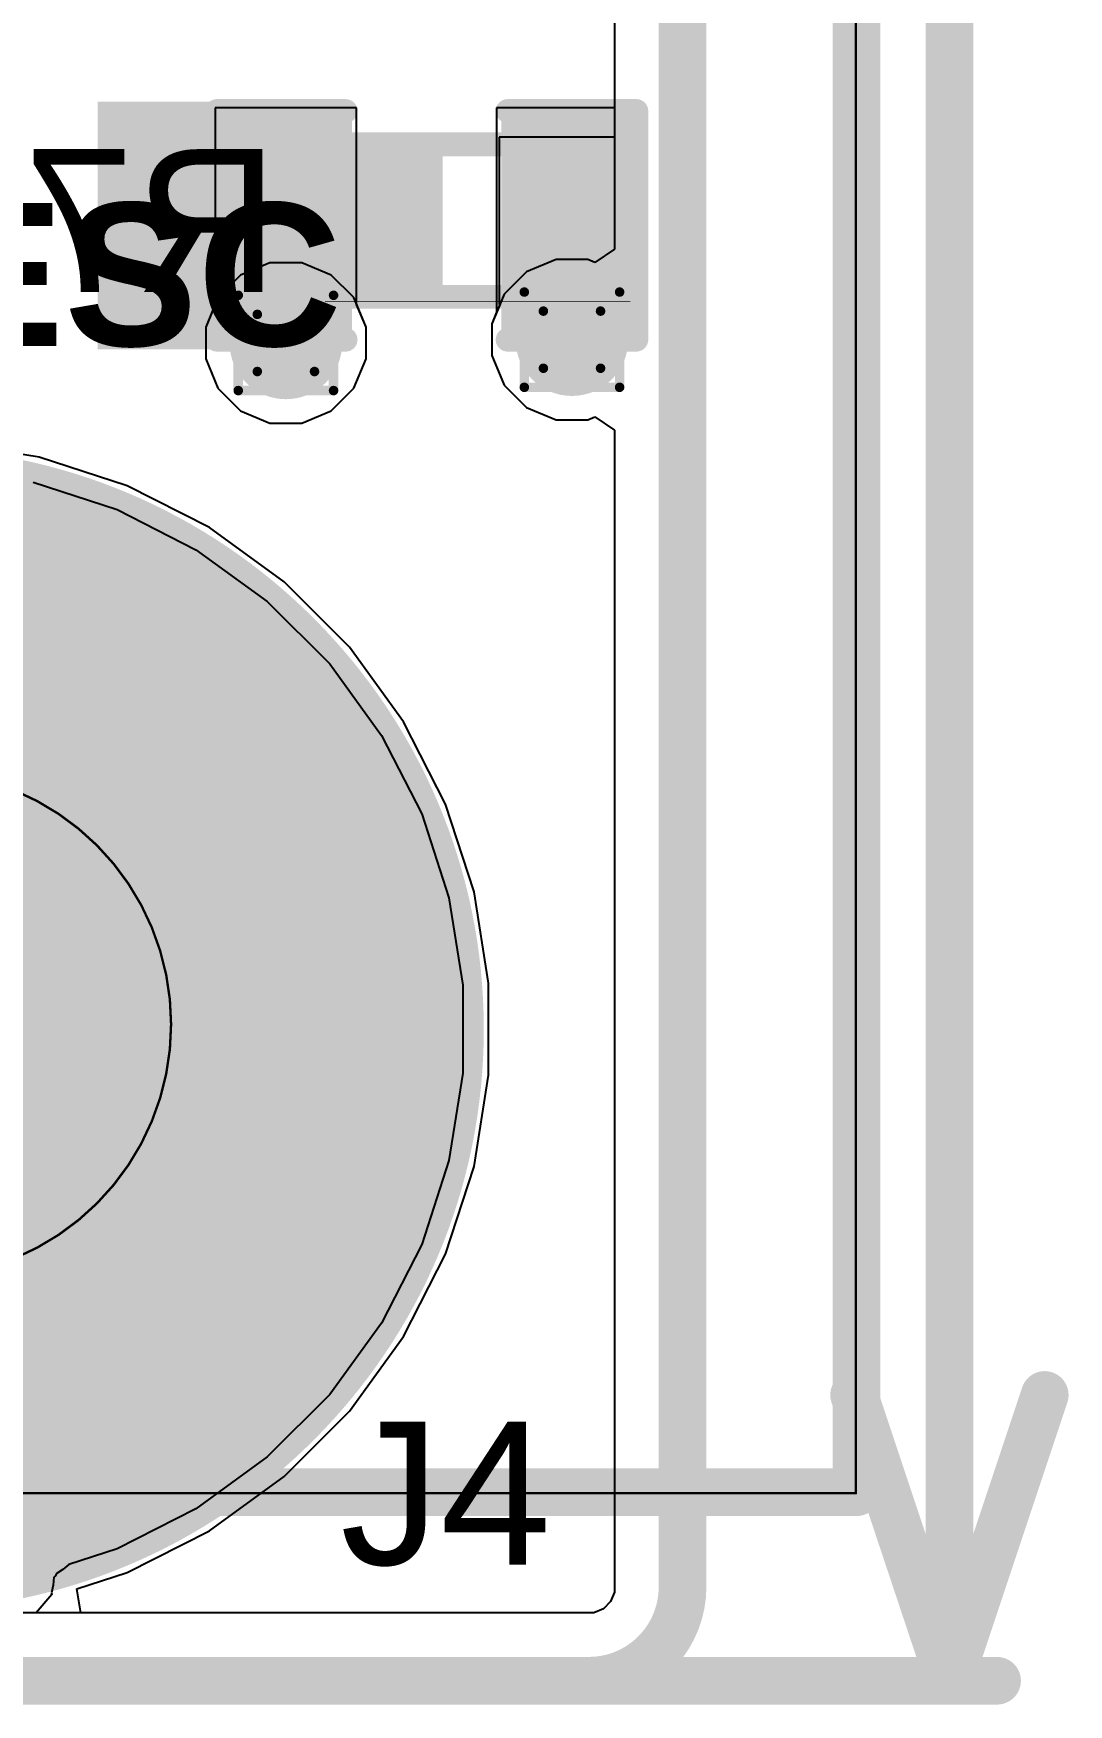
# Model space of a CAD drawing. Header units: inches. Extents: x -6 to 5433, y -4 to 5447.
# Drawn here: x 63.11 to 68.63, y -3.63 to 5.28 of the extents above; entities that cross this region are included whole.
import ezdxf

# ---------------------------------------------------------------- set-up
doc = ezdxf.new("R2010")
doc.units = ezdxf.units.IN
for name, color, linetype in [('Board_outline', 216, 'Continuous'), ('Bottom Layer', 5, 'Continuous'), ('Bottom Overlay', 54, 'Continuous'), ('Bottom Paste', 16, 'Continuous'), ('Bottom Solder', 6, 'Continuous'), ('Dimensions', 6, 'Continuous'), ('Drill Drawing', 1, 'Continuous'), ('Ground', 16, 'Continuous'), ('Mechanical 4', 56, 'Continuous'), ('Multi-Layer', 9, 'Continuous'), ('Pad Holes', 156, 'Continuous'), ('Power', 76, 'Continuous'), ('Top Layer', 1, 'Continuous'), ('Top Overlay', 2, 'Continuous'), ('Top Paste', 8, 'Continuous'), ('Top Solder', 216, 'Continuous'), ('Via Holes', 16, 'Continuous')]:
    doc.layers.add(name, color=color, linetype=linetype)
doc.styles.add('Arial', font='', dxfattribs={"height": 0.2})
doc.styles.add('Arial_Bold', font='', dxfattribs={"height": 0.2})
doc.styles.get('Arial').set_extended_font_data('Arial')
doc.styles.get('Arial_Bold').set_extended_font_data('Arial', bold=True)

# ---------------------------------------------------------------- blocks, each defined once
blk = doc.blocks.new('R___0402_B_101')
at = {"layer": 'Bottom Layer'}
for points in [[(-0.2413, 0.3175), (-0.2413, -0.3175), (-0.6985, -0.3175), (-0.6985, 0.3175)], [(0.6985, 0.3175), (0.6985, -0.3175), (0.2413, -0.3175), (0.2413, 0.3175)]]:
    blk.add_hatch(color=5, dxfattribs=at).paths.add_polyline_path(points)
at = {"layer": 'Bottom Paste'}
for points in [[(-0.2413, 0.3175), (-0.2413, -0.3175), (-0.6985, -0.3175), (-0.6985, 0.3175)], [(0.6985, 0.3175), (0.6985, -0.3175), (0.2413, -0.3175), (0.2413, 0.3175)]]:
    blk.add_hatch(color=16, dxfattribs=at).paths.add_polyline_path(points)
at = {"layer": 'Bottom Solder'}
for points in [[(-0.1863, 0.3725), (-0.1863, -0.3725), (-0.7535, -0.3725), (-0.7535, 0.3725)], [(0.7535, 0.3725), (0.7535, -0.3725), (0.1863, -0.3725), (0.1863, 0.3725)]]:
    blk.add_hatch(color=6, dxfattribs=at).paths.add_polyline_path(points)
at = {"layer": 'Bottom Overlay'}
for points in [[(0.7874, 0.4064, 0.127, 0.127, 0), (-0.7874, 0.4064, 0.127, 0.127, 0)], [(-0.7874, 0.4064, 0.127, 0.127, 0), (-0.7874, -0.4064, 0.127, 0.127, 0)], [(0.7874, 0.4064, 0.127, 0.127, 0), (0.7874, -0.4064, 0.127, 0.127, 0)], [(0.8128, 0.4318, 0.00323, 0.00323, 0), (-0.8128, 0.4318, 0.00323, 0.00323, 0)], [(0.7874, -0.4064, 0.127, 0.127, 0), (-0.7874, -0.4064, 0.127, 0.127, 0)]]:
    blk.add_lwpolyline(points, format="xyseb", dxfattribs=at)
for points in [[(-0.8191, 0.4064, 0.0635, 0.0635, 1), (-0.7556, 0.4064, 0.0635, 0.0635, 1)], [(-0.8191, 0.4064, 0.0635, 0.0635, 1), (-0.7556, 0.4064, 0.0635, 0.0635, 1)], [(0.7556, 0.4064, 0.0635, 0.0635, 1), (0.8191, 0.4064, 0.0635, 0.0635, 1)], [(0.7556, 0.4064, 0.0635, 0.0635, 1), (0.8191, 0.4064, 0.0635, 0.0635, 1)], [(-0.8136, 0.4318, 0.00161, 0.00161, 1), (-0.812, 0.4318, 0.00161, 0.00161, 1)], [(0.812, 0.4318, 0.00161, 0.00161, 1), (0.8136, 0.4318, 0.00161, 0.00161, 1)], [(-0.8191, -0.4064, 0.0635, 0.0635, 1), (-0.7556, -0.4064, 0.0635, 0.0635, 1)], [(-0.8191, -0.4064, 0.0635, 0.0635, 1), (-0.7556, -0.4064, 0.0635, 0.0635, 1)], [(0.7556, -0.4064, 0.0635, 0.0635, 1), (0.8191, -0.4064, 0.0635, 0.0635, 1)], [(0.7556, -0.4064, 0.0635, 0.0635, 1), (0.8191, -0.4064, 0.0635, 0.0635, 1)]]:
    blk.add_lwpolyline(points, format="xyseb", close=True, dxfattribs=at)
blk = doc.blocks.new('LED_0603_142')
at = {"layer": 'Top Layer'}
for points in [[(-1, 0.5), (-0.5, 0.5), (-0.5, -0.5), (-1, -0.5)], [(0.5, 0.5), (1, 0.5), (1, -0.5), (0.5, -0.5)]]:
    blk.add_hatch(color=1, dxfattribs=at).paths.add_polyline_path(points)
at = {"layer": 'Top Overlay'}
blk.add_hatch(color=2, dxfattribs=at).paths.add_polyline_path([(1.1177, -0.6602), (1.7527, -0.6602), (1.7527, 0.6606), (1.1177, 0.6606)])
at = {"layer": 'Top Paste'}
for points in [[(-1, 0.5), (-0.5, 0.5), (-0.5, -0.5), (-1, -0.5)], [(0.5, 0.5), (1, 0.5), (1, -0.5), (0.5, -0.5)]]:
    blk.add_hatch(color=8, dxfattribs=at).paths.add_polyline_path(points)
at = {"layer": 'Top Solder'}
for points in [[(-1.1016, 0.6016), (-0.3984, 0.6016), (-0.3984, -0.6016), (-1.1016, -0.6016)], [(0.3984, 0.6016), (1.1016, 0.6016), (1.1016, -0.6016), (0.3984, -0.6016)]]:
    blk.add_hatch(color=216, dxfattribs=at).paths.add_polyline_path(points)
at = {"layer": 'Top Overlay'}
for points in [[(-1.1176, 0.6096, 0.127, 0.127, 0), (-1.1176, -0.6096, 0.127, 0.127, 0)], [(-0.4318, 0.6096, 0.127, 0.127, 0), (-1.1176, 0.6096, 0.127, 0.127, 0)], [(1.1176, 0.6096, 0.127, 0.127, 0), (0.4318, 0.6096, 0.127, 0.127, 0)], [(1.1176, 0.6096, 0.127, 0.127, 0), (1.1176, -0.6096, 0.127, 0.127, 0)], [(-0.4318, -0.6096, 0.127, 0.127, 0), (-1.1176, -0.6096, 0.127, 0.127, 0)], [(1.1176, -0.6096, 0.127, 0.127, 0), (0.4318, -0.6096, 0.127, 0.127, 0)]]:
    blk.add_lwpolyline(points, format="xyseb", dxfattribs=at)
for points in [[(-1.1494, 0.6096, 0.0635, 0.0635, 1), (-1.0858, 0.6096, 0.0635, 0.0635, 1)], [(-1.1494, 0.6096, 0.0635, 0.0635, 1), (-1.0858, 0.6096, 0.0635, 0.0635, 1)], [(-0.4636, 0.6096, 0.0635, 0.0635, 1), (-0.4001, 0.6096, 0.0635, 0.0635, 1)], [(0.4001, 0.6096, 0.0635, 0.0635, 1), (0.4636, 0.6096, 0.0635, 0.0635, 1)], [(1.0859, 0.6096, 0.0635, 0.0635, 1), (1.1494, 0.6096, 0.0635, 0.0635, 1)], [(1.0859, 0.6096, 0.0635, 0.0635, 1), (1.1494, 0.6096, 0.0635, 0.0635, 1)], [(-1.1494, -0.6096, 0.0635, 0.0635, 1), (-1.0858, -0.6096, 0.0635, 0.0635, 1)], [(-1.1494, -0.6096, 0.0635, 0.0635, 1), (-1.0858, -0.6096, 0.0635, 0.0635, 1)], [(-0.4636, -0.6096, 0.0635, 0.0635, 1), (-0.4001, -0.6096, 0.0635, 0.0635, 1)], [(0.4001, -0.6096, 0.0635, 0.0635, 1), (0.4636, -0.6096, 0.0635, 0.0635, 1)], [(1.0859, -0.6096, 0.0635, 0.0635, 1), (1.1494, -0.6096, 0.0635, 0.0635, 1)], [(1.0859, -0.6096, 0.0635, 0.0635, 1), (1.1494, -0.6096, 0.0635, 0.0635, 1)]]:
    blk.add_lwpolyline(points, format="xyseb", close=True, dxfattribs=at)
blk = doc.blocks.new('S______153')
at = {"layer": 'Bottom Layer'}
h = blk.add_hatch(color=5, dxfattribs=at)
edge = h.paths.add_edge_path()
edge.add_arc((0, 0), 3, 0, 360)
at = {"layer": 'Bottom Solder'}
h = blk.add_hatch(color=6, dxfattribs=at)
edge = h.paths.add_edge_path()
edge.add_arc((0, 0), 3.1016, 0, 360)
at = {"layer": 'Ground'}
h = blk.add_hatch(color=16, dxfattribs=at)
edge = h.paths.add_edge_path()
edge.add_arc((0, 0), 3, 0, 360)
at = {"layer": 'Multi-Layer'}
h = blk.add_hatch(color=9, dxfattribs=at)
edge = h.paths.add_edge_path()
edge.add_arc((0, 0), 3, 0, 360)
at = {"layer": 'Pad Holes'}
h = blk.add_hatch(color=7, dxfattribs=at)
edge = h.paths.add_edge_path()
edge.add_arc((0, 0), 1.85, 0, 360)
at = {"layer": 'Power'}
h = blk.add_hatch(color=76, dxfattribs=at)
edge = h.paths.add_edge_path()
edge.add_arc((0, 0), 3, 0, 360)
at = {"layer": 'Top Layer'}
h = blk.add_hatch(color=1, dxfattribs=at)
edge = h.paths.add_edge_path()
edge.add_arc((0, 0), 3, 0, 360)
at = {"layer": 'Top Solder'}
h = blk.add_hatch(color=216, dxfattribs=at)
edge = h.paths.add_edge_path()
edge.add_arc((0, 0), 3.1016, 0, 360)

msp = doc.modelspace()

# ---------------------------------------------------------------- hatches: boundary and pattern name
at = {"layer": 'Bottom Layer'}
h = msp.add_hatch(color=5, dxfattribs=at)
edge = h.paths.add_edge_path()
edge.add_arc((64.4592, 3.6285), 0.3, 0, 360)
h = msp.add_hatch(color=5, dxfattribs=at)
edge = h.paths.add_edge_path()
edge.add_arc((65.9839, 3.6459), 0.3, 0, 360)
at = {"layer": 'Ground'}
h = msp.add_hatch(color=16, dxfattribs=at)
edge = h.paths.add_edge_path()
edge.add_arc((64.4592, 3.6285), 0.3, 0, 360)
h = msp.add_hatch(color=16, dxfattribs=at)
edge = h.paths.add_edge_path()
edge.add_arc((65.9839, 3.6459), 0.3, 0, 360)
at = {"layer": 'Power'}
h = msp.add_hatch(color=76, dxfattribs=at)
edge = h.paths.add_edge_path()
edge.add_arc((64.4592, 3.6285), 0.3, 0, 360)
h = msp.add_hatch(color=76, dxfattribs=at)
edge = h.paths.add_edge_path()
edge.add_arc((65.9839, 3.6459), 0.3, 0, 360)
at = {"layer": 'Top Layer'}
h = msp.add_hatch(color=1, dxfattribs=at)
edge = h.paths.add_edge_path()
edge.add_arc((64.4592, 3.6285), 0.3, 0, 360)
h = msp.add_hatch(color=1, dxfattribs=at)
edge = h.paths.add_edge_path()
edge.add_arc((65.9839, 3.6459), 0.3, 0, 360)
at = {"layer": 'Via Holes'}
h = msp.add_hatch(color=7, dxfattribs=at)
edge = h.paths.add_edge_path()
edge.add_arc((64.4592, 3.6285), 0.15, 0, 360)
h = msp.add_hatch(color=7, dxfattribs=at)
edge = h.paths.add_edge_path()
edge.add_arc((65.9839, 3.6459), 0.15, 0, 360)

# ---------------------------------------------------------------- linework, layer by layer
at = {"layer": 'Board_outline'}
for points in [[(66.5734, -3.005, 0.254, 0.254, 0), (66.5734, 33.995, 0.254, 0.254, 0)], [(66.5734, -3.005, 0.254, 0.254, -0.414214), (66.0734, -3.505, 0.254, 0.254, 0)], [(-4.9266, -3.505, 0.254, 0.254, 0), (66.0734, -3.505, 0.254, 0.254, 0)]]:
    msp.add_lwpolyline(points, format="xyseb", dxfattribs=at)
for points in [[(64.2634, -0.0306, 0.127, 0.127, 1), (60.5614, -0.0306, 0.127, 0.127, 1)], [(64.2316, -0.0306, 0.0635, 0.0635, 1), (64.2951, -0.0306, 0.0635, 0.0635, 1)], [(66.5099, -3.005, 0.127, 0.127, 1), (66.6369, -3.005, 0.127, 0.127, 1)], [(66.5099, -3.005, 0.127, 0.127, 1), (66.6369, -3.005, 0.127, 0.127, 1)], [(66.0099, -3.505, 0.127, 0.127, 1), (66.1369, -3.505, 0.127, 0.127, 1)], [(66.0099, -3.505, 0.127, 0.127, 1), (66.1369, -3.505, 0.127, 0.127, 1)]]:
    msp.add_lwpolyline(points, format="xyseb", close=True, dxfattribs=at)
at = {"layer": 'Bottom Layer'}
for p, q in [((66.2108, 5.9267), (66.2108, 4.7254)), ((66.2108, 4.7254), (65.5955, 4.7254)), ((65.5955, 4.7254), (65.5955, 3.8364)), ((64.3743, 4.0555), (64.2173, 3.9905)), ((64.5441, 4.0555), (64.3743, 4.0555)), ((64.7011, 3.9905), (64.5441, 4.0555)), ((64.2173, 3.9905), (64.0972, 3.8704)), ((64.8212, 3.8704), (64.7011, 3.9905)), ((64.0972, 3.8704), (64.0322, 3.7134)), ((64.8862, 3.7134), (64.8212, 3.8704)), ((65.5955, 3.8364), (65.5955, 3.8364)), ((65.5955, 3.8364), (65.5987, 3.8316)), ((65.5987, 3.8316), (65.5569, 3.7308)), ((64.0322, 3.7134), (64.0322, 3.5435)), ((64.8862, 3.5435), (64.8862, 3.7134)), ((65.5569, 3.7308), (65.5569, 3.5609)), ((64.0322, 3.5435), (64.0972, 3.3866)), ((64.8212, 3.3866), (64.8862, 3.5435)), ((65.5569, 3.5609), (65.6219, 3.404)), ((64.0972, 3.3866), (64.2173, 3.2665)), ((64.7011, 3.2665), (64.8212, 3.3866)), ((65.6219, 3.404), (65.742, 3.2839)), ((64.2173, 3.2665), (64.3743, 3.2015)), ((64.5441, 3.2015), (64.7011, 3.2665)), ((65.742, 3.2839), (65.899, 3.2189)), ((65.899, 3.2189), (66.0688, 3.2189)), ((66.0688, 3.2189), (66.1052, 3.234)), ((66.1052, 3.234), (66.2108, 3.1634)), ((64.3743, 3.2015), (64.5441, 3.2015)), ((66.2108, 3.1634), (66.2108, -3.0324)), ((63.1446, 3.0194), (62.6585, 3.0964)), ((63.6128, 2.8673), (63.1446, 3.0194)), ((63.1125, 2.8853), (63.56, 2.7399)), ((64.0513, 2.6438), (63.6128, 2.8673)), ((63.56, 2.7399), (63.9793, 2.5262)), ((64.4495, 2.3545), (64.0513, 2.6438)), ((63.9793, 2.5262), (64.36, 2.2496)), ((64.7975, 2.0065), (64.4495, 2.3545)), ((64.36, 2.2496), (64.6927, 1.9169)), ((65.0868, 1.6083), (64.7975, 2.0065)), ((64.6927, 1.9169), (64.9693, 1.5362)), ((65.3103, 1.1697), (65.0868, 1.6083)), ((64.9693, 1.5362), (65.1829, 1.1169)), ((65.4624, 0.7016), (65.3103, 1.1697)), ((65.1829, 1.1169), (65.3283, 0.6694)), ((65.3283, 0.6694), (65.4019, 0.2046)), ((65.5394, 0.2155), (65.4624, 0.7016)), ((65.4019, 0.2046), (65.4019, -0.2659)), ((65.5394, -0.2767), (65.5394, 0.2155)), ((65.4019, -0.2659), (65.3283, -0.7307)), ((65.4624, -0.7629), (65.5394, -0.2767)), ((65.3283, -0.7307), (65.1829, -1.1782)), ((65.3103, -1.231), (65.4624, -0.7629)), ((65.1829, -1.1782), (64.9693, -1.5975)), ((65.0868, -1.6696), (65.3103, -1.231)), ((64.9693, -1.5975), (64.6927, -1.9782)), ((64.7975, -2.0678), (65.0868, -1.6696)), ((64.6927, -1.9782), (64.3599, -2.3109)), ((64.4495, -2.4158), (64.7975, -2.0678)), ((64.3599, -2.3109), (63.9793, -2.5875)), ((64.0513, -2.7051), (64.4495, -2.4158)), ((63.9793, -2.5875), (63.56, -2.8012)), ((63.6128, -2.9286), (64.0513, -2.7051)), ((63.56, -2.8012), (63.3028, -2.8847)), ((63.234, -2.9347), (63.2314, -2.9457)), ((63.2704, -2.9124), (63.234, -2.9347)), ((63.3028, -2.8847), (63.2704, -2.9124)), ((63.3452, -3.0155), (63.6128, -2.9286)), ((63.2194, -2.9955), (63.2095, -3.037)), ((63.2228, -2.9531), (63.2194, -2.9955)), ((63.2314, -2.9457), (63.2228, -2.9531)), ((63.3654, -3.1425), (63.3452, -3.0155)), ((63.2109, -3.0459), (63.1284, -3.1425)), ((63.2095, -3.037), (63.2109, -3.0459)), ((66.1899, -3.0829), (66.1513, -3.1215)), ((66.2108, -3.0324), (66.1899, -3.0829)), ((63.1284, -3.1425), (61.6964, -3.1425)), ((66.1007, -3.1425), (63.3654, -3.1425)), ((66.1513, -3.1215), (66.1007, -3.1425))]:
    msp.add_line(p, q, dxfattribs=at)
for points in [[(65.9511, 3.6787, 0.2032, 0.2032, 0), (65.9511, 4.2809, 0.2032, 0.2032, 0)], [(65.9511, 3.6787, 0.2032, 0.2032, 0), (65.9839, 3.6459, 0.2032, 0.2032, 0)]]:
    msp.add_lwpolyline(points, format="xyseb", dxfattribs=at)
for points in [[(65.9003, 4.2809, 0.1016, 0.1016, 1), (66.0019, 4.2809, 0.1016, 0.1016, 1)], [(65.9003, 3.6787, 0.1016, 0.1016, 1), (66.0019, 3.6787, 0.1016, 0.1016, 1)], [(65.9003, 3.6787, 0.1016, 0.1016, 1), (66.0019, 3.6787, 0.1016, 0.1016, 1)], [(65.9331, 3.6459, 0.1016, 0.1016, 1), (66.0347, 3.6459, 0.1016, 0.1016, 1)]]:
    msp.add_lwpolyline(points, format="xyseb", close=True, dxfattribs=at)
at = {"layer": 'Dimensions'}
for points in [[(67.9958, -3.505, 0.254, 0.254, 0), (67.9958, 9.9847, 0.254, 0.254, 0)], [(67.4878, -1.981, 0.254, 0.254, 0), (67.9958, -3.505, 0.254, 0.254, 0)], [(67.9958, -3.505, 0.254, 0.254, 0), (68.5038, -1.981, 0.254, 0.254, 0)], [(66.0734, -3.505, 0.254, 0.254, 0), (68.2498, -3.505, 0.254, 0.254, 0)]]:
    msp.add_lwpolyline(points, format="xyseb", dxfattribs=at)
for points in [[(67.4243, -1.981, 0.127, 0.127, 1), (67.5513, -1.981, 0.127, 0.127, 1)], [(68.4403, -1.981, 0.127, 0.127, 1), (68.5673, -1.981, 0.127, 0.127, 1)], [(66.0099, -3.505, 0.127, 0.127, 1), (66.1369, -3.505, 0.127, 0.127, 1)], [(67.9323, -3.505, 0.127, 0.127, 1), (68.0593, -3.505, 0.127, 0.127, 1)], [(67.9323, -3.505, 0.127, 0.127, 1), (68.0593, -3.505, 0.127, 0.127, 1)], [(67.9323, -3.505, 0.127, 0.127, 1), (68.0593, -3.505, 0.127, 0.127, 1)], [(68.1863, -3.505, 0.127, 0.127, 1), (68.3133, -3.505, 0.127, 0.127, 1)]]:
    msp.add_lwpolyline(points, format="xyseb", close=True, dxfattribs=at)
at = {"layer": 'Drill Drawing'}
for points in [[(65.7299, 3.8999, 0.0508, 0.0508, 0), (66.2379, 3.8999, 0.0508, 0.0508, 0)], [(65.7299, 3.3919, 0.0508, 0.0508, 0), (65.7299, 3.8999, 0.0508, 0.0508, 0)], [(66.2379, 3.3919, 0.0508, 0.0508, 0), (66.2379, 3.8999, 0.0508, 0.0508, 0)], [(64.2052, 3.8825, 0.0508, 0.0508, 0), (64.7132, 3.8825, 0.0508, 0.0508, 0)], [(64.2052, 3.3745, 0.0508, 0.0508, 0), (64.2052, 3.8825, 0.0508, 0.0508, 0)], [(64.7132, 3.3745, 0.0508, 0.0508, 0), (64.7132, 3.8825, 0.0508, 0.0508, 0)], [(64.3068, 3.7809, 0.0508, 0.0508, 0), (64.6116, 3.7809, 0.0508, 0.0508, 0)], [(64.3068, 3.4761, 0.0508, 0.0508, 0), (64.3068, 3.7809, 0.0508, 0.0508, 0)], [(64.6116, 3.4761, 0.0508, 0.0508, 0), (64.6116, 3.7809, 0.0508, 0.0508, 0)], [(65.8315, 3.7983, 0.0508, 0.0508, 0), (66.1363, 3.7983, 0.0508, 0.0508, 0)], [(65.8315, 3.4935, 0.0508, 0.0508, 0), (65.8315, 3.7983, 0.0508, 0.0508, 0)], [(66.1363, 3.4935, 0.0508, 0.0508, 0), (66.1363, 3.7983, 0.0508, 0.0508, 0)], [(64.3068, 3.4761, 0.0508, 0.0508, 0), (64.6116, 3.4761, 0.0508, 0.0508, 0)], [(65.8315, 3.4935, 0.0508, 0.0508, 0), (66.1363, 3.4935, 0.0508, 0.0508, 0)], [(64.2052, 3.3745, 0.0508, 0.0508, 0), (64.7132, 3.3745, 0.0508, 0.0508, 0)], [(65.7299, 3.3919, 0.0508, 0.0508, 0), (66.2379, 3.3919, 0.0508, 0.0508, 0)]]:
    msp.add_lwpolyline(points, format="xyseb", dxfattribs=at)
for points in [[(65.7172, 3.8999, 0.0254, 0.0254, 1), (65.7426, 3.8999, 0.0254, 0.0254, 1)], [(65.7172, 3.8999, 0.0254, 0.0254, 1), (65.7426, 3.8999, 0.0254, 0.0254, 1)], [(66.2252, 3.8999, 0.0254, 0.0254, 1), (66.2506, 3.8999, 0.0254, 0.0254, 1)], [(66.2252, 3.8999, 0.0254, 0.0254, 1), (66.2506, 3.8999, 0.0254, 0.0254, 1)], [(64.1925, 3.8825, 0.0254, 0.0254, 1), (64.2179, 3.8825, 0.0254, 0.0254, 1)], [(64.1925, 3.8825, 0.0254, 0.0254, 1), (64.2179, 3.8825, 0.0254, 0.0254, 1)], [(64.7005, 3.8825, 0.0254, 0.0254, 1), (64.7259, 3.8825, 0.0254, 0.0254, 1)], [(64.7005, 3.8825, 0.0254, 0.0254, 1), (64.7259, 3.8825, 0.0254, 0.0254, 1)], [(64.2941, 3.7809, 0.0254, 0.0254, 1), (64.3195, 3.7809, 0.0254, 0.0254, 1)], [(64.2941, 3.7809, 0.0254, 0.0254, 1), (64.3195, 3.7809, 0.0254, 0.0254, 1)], [(64.5989, 3.7809, 0.0254, 0.0254, 1), (64.6243, 3.7809, 0.0254, 0.0254, 1)], [(64.5989, 3.7809, 0.0254, 0.0254, 1), (64.6243, 3.7809, 0.0254, 0.0254, 1)], [(65.8188, 3.7983, 0.0254, 0.0254, 1), (65.8442, 3.7983, 0.0254, 0.0254, 1)], [(65.8188, 3.7983, 0.0254, 0.0254, 1), (65.8442, 3.7983, 0.0254, 0.0254, 1)], [(66.1236, 3.7983, 0.0254, 0.0254, 1), (66.149, 3.7983, 0.0254, 0.0254, 1)], [(66.1236, 3.7983, 0.0254, 0.0254, 1), (66.149, 3.7983, 0.0254, 0.0254, 1)], [(64.2941, 3.4761, 0.0254, 0.0254, 1), (64.3195, 3.4761, 0.0254, 0.0254, 1)], [(64.2941, 3.4761, 0.0254, 0.0254, 1), (64.3195, 3.4761, 0.0254, 0.0254, 1)], [(64.5989, 3.4761, 0.0254, 0.0254, 1), (64.6243, 3.4761, 0.0254, 0.0254, 1)], [(64.5989, 3.4761, 0.0254, 0.0254, 1), (64.6243, 3.4761, 0.0254, 0.0254, 1)], [(65.8188, 3.4935, 0.0254, 0.0254, 1), (65.8442, 3.4935, 0.0254, 0.0254, 1)], [(65.8188, 3.4935, 0.0254, 0.0254, 1), (65.8442, 3.4935, 0.0254, 0.0254, 1)], [(66.1236, 3.4935, 0.0254, 0.0254, 1), (66.149, 3.4935, 0.0254, 0.0254, 1)], [(66.1236, 3.4935, 0.0254, 0.0254, 1), (66.149, 3.4935, 0.0254, 0.0254, 1)], [(64.1925, 3.3745, 0.0254, 0.0254, 1), (64.2179, 3.3745, 0.0254, 0.0254, 1)], [(64.1925, 3.3745, 0.0254, 0.0254, 1), (64.2179, 3.3745, 0.0254, 0.0254, 1)], [(64.7005, 3.3745, 0.0254, 0.0254, 1), (64.7259, 3.3745, 0.0254, 0.0254, 1)], [(64.7005, 3.3745, 0.0254, 0.0254, 1), (64.7259, 3.3745, 0.0254, 0.0254, 1)], [(65.7172, 3.3919, 0.0254, 0.0254, 1), (65.7426, 3.3919, 0.0254, 0.0254, 1)], [(65.7172, 3.3919, 0.0254, 0.0254, 1), (65.7426, 3.3919, 0.0254, 0.0254, 1)], [(66.2252, 3.3919, 0.0254, 0.0254, 1), (66.2506, 3.3919, 0.0254, 0.0254, 1)], [(66.2252, 3.3919, 0.0254, 0.0254, 1), (66.2506, 3.3919, 0.0254, 0.0254, 1)]]:
    msp.add_lwpolyline(points, format="xyseb", close=True, dxfattribs=at)
at = {"layer": 'Ground'}
for p, q in [((66.2108, 12.8762), (66.2108, 4.1284)), ((66.2108, 4.1284), (66.1052, 4.0578)), ((65.899, 4.0729), (65.742, 4.0079)), ((66.0688, 4.0729), (65.899, 4.0729)), ((66.1052, 4.0578), (66.0688, 4.0729)), ((65.742, 4.0079), (65.6219, 3.8878)), ((65.6219, 3.8878), (65.5569, 3.7308)), ((65.5569, 3.7308), (65.5569, 3.5609)), ((65.5569, 3.5609), (65.6219, 3.404)), ((65.6219, 3.404), (65.742, 3.2839)), ((65.742, 3.2839), (65.899, 3.2189)), ((65.899, 3.2189), (66.0688, 3.2189)), ((66.0688, 3.2189), (66.1052, 3.234)), ((66.1052, 3.234), (66.2108, 3.1634)), ((66.2108, 3.1634), (66.2108, -3.0324)), ((66.1899, -3.0829), (66.1513, -3.1215)), ((66.2108, -3.0324), (66.1899, -3.0829)), ((66.1007, -3.1425), (58.555, -3.1425)), ((66.1513, -3.1215), (66.1007, -3.1425))]:
    msp.add_line(p, q, dxfattribs=at)
at = {"layer": 'Mechanical 4'}
for points in [[(67.5, -2.5, 0.254, 0.254, 0), (67.5, 33.5, 0.254, 0.254, 0)], [(67.4972, -2.505, 0.0127, 0.0127, 0), (67.4972, 33.495, 0.0127, 0.0127, 0)], [(-2.5, -2.5, 0.254, 0.254, 0), (67.5, -2.5, 0.254, 0.254, 0)], [(-2.5028, -2.505, 0.0127, 0.0127, 0), (67.4972, -2.505, 0.0127, 0.0127, 0)]]:
    msp.add_lwpolyline(points, format="xyseb", dxfattribs=at)
for points in [[(63.85, 0, 0.254, 0.254, 1), (61.15, 0, 0.254, 0.254, 1)], [(63.8472, -0.005, 0.0127, 0.0127, 1), (61.1472, -0.005, 0.0127, 0.0127, 1)], [(63.7865, 0, 0.127, 0.127, 1), (63.9135, 0, 0.127, 0.127, 1)], [(63.844, -0.005, 0.00635, 0.00635, 1), (63.8504, -0.005, 0.00635, 0.00635, 1)], [(67.4365, -2.5, 0.127, 0.127, 1), (67.5635, -2.5, 0.127, 0.127, 1)], [(67.4365, -2.5, 0.127, 0.127, 1), (67.5635, -2.5, 0.127, 0.127, 1)], [(67.494, -2.505, 0.00635, 0.00635, 1), (67.5004, -2.505, 0.00635, 0.00635, 1)], [(67.494, -2.505, 0.00635, 0.00635, 1), (67.5004, -2.505, 0.00635, 0.00635, 1)]]:
    msp.add_lwpolyline(points, format="xyseb", close=True, dxfattribs=at)
at = {"layer": 'Power'}
for p, q in [((66.2108, 5.9267), (66.2108, 4.1284)), ((66.2108, 4.1284), (66.1052, 4.0578)), ((64.3743, 4.0555), (64.2173, 3.9905)), ((64.5441, 4.0555), (64.3743, 4.0555)), ((64.7011, 3.9905), (64.5441, 4.0555)), ((65.899, 4.0729), (65.742, 4.0079)), ((66.0688, 4.0729), (65.899, 4.0729)), ((66.1052, 4.0578), (66.0688, 4.0729)), ((64.2173, 3.9905), (64.0972, 3.8704)), ((64.8212, 3.8704), (64.7011, 3.9905)), ((65.742, 4.0079), (65.6219, 3.8878)), ((64.0972, 3.8704), (64.0322, 3.7134)), ((64.8862, 3.7134), (64.8212, 3.8704)), ((65.6219, 3.8878), (65.5569, 3.7308)), ((64.0322, 3.7134), (64.0322, 3.5435)), ((64.8862, 3.5435), (64.8862, 3.7134)), ((65.5569, 3.7308), (65.5569, 3.5609)), ((64.0322, 3.5435), (64.0972, 3.3866)), ((64.8212, 3.3866), (64.8862, 3.5435)), ((65.5569, 3.5609), (65.6219, 3.404)), ((64.0972, 3.3866), (64.2173, 3.2665)), ((64.7011, 3.2665), (64.8212, 3.3866)), ((65.6219, 3.404), (65.742, 3.2839)), ((64.2173, 3.2665), (64.3743, 3.2015)), ((64.5441, 3.2015), (64.7011, 3.2665)), ((65.742, 3.2839), (65.899, 3.2189)), ((65.899, 3.2189), (66.0688, 3.2189)), ((66.0688, 3.2189), (66.1052, 3.234)), ((66.1052, 3.234), (66.2108, 3.1634)), ((64.3743, 3.2015), (64.5441, 3.2015)), ((66.2108, 3.1634), (66.2108, -3.0324)), ((63.1446, 3.0194), (62.6585, 3.0964)), ((63.6128, 2.8673), (63.1446, 3.0194)), ((64.0513, 2.6438), (63.6128, 2.8673)), ((64.4495, 2.3545), (64.0513, 2.6438)), ((64.7975, 2.0065), (64.4495, 2.3545)), ((65.0868, 1.6083), (64.7975, 2.0065)), ((65.3103, 1.1697), (65.0868, 1.6083)), ((65.4624, 0.7016), (65.3103, 1.1697)), ((65.5394, 0.2155), (65.4624, 0.7016)), ((65.5394, -0.2767), (65.5394, 0.2155)), ((65.4624, -0.7629), (65.5394, -0.2767)), ((65.3103, -1.231), (65.4624, -0.7629)), ((65.0868, -1.6696), (65.3103, -1.231)), ((64.7975, -2.0678), (65.0868, -1.6696)), ((64.4495, -2.4158), (64.7975, -2.0678)), ((64.0513, -2.7051), (64.4495, -2.4158)), ((63.6128, -2.9286), (64.0513, -2.7051)), ((63.3452, -3.0155), (63.6128, -2.9286)), ((63.3654, -3.1425), (63.3452, -3.0155)), ((66.1899, -3.0829), (66.1513, -3.1215)), ((66.2108, -3.0324), (66.1899, -3.0829)), ((66.1007, -3.1425), (63.3654, -3.1425)), ((66.1513, -3.1215), (66.1007, -3.1425))]:
    msp.add_line(p, q, dxfattribs=at)
at = {"layer": 'Top Layer'}
for p, q in [((66.2108, 5.4102), (66.2108, 4.8825)), ((64.8362, 4.8825), (64.0822, 4.8825)), ((64.0822, 4.8825), (64.0822, 3.8341)), ((64.8362, 3.8341), (64.8362, 4.8825)), ((66.2108, 4.8825), (65.5822, 4.8825)), ((65.5822, 4.8825), (65.5822, 3.7919)), ((64.0822, 3.8341), (64.0322, 3.7134)), ((64.8862, 3.7134), (64.8362, 3.8341)), ((65.5822, 3.7919), (65.5569, 3.7308)), ((64.0322, 3.7134), (64.0322, 3.5435)), ((64.8862, 3.5435), (64.8862, 3.7134)), ((65.5569, 3.7308), (65.5569, 3.5609)), ((64.0322, 3.5435), (64.0972, 3.3866)), ((64.8212, 3.3866), (64.8862, 3.5435)), ((65.5569, 3.5609), (65.6219, 3.404)), ((64.0972, 3.3866), (64.2173, 3.2665)), ((64.7011, 3.2665), (64.8212, 3.3866)), ((65.6219, 3.404), (65.742, 3.2839)), ((64.2173, 3.2665), (64.3743, 3.2015)), ((64.5441, 3.2015), (64.7011, 3.2665)), ((65.742, 3.2839), (65.899, 3.2189)), ((65.899, 3.2189), (66.0688, 3.2189)), ((66.0688, 3.2189), (66.1052, 3.234)), ((66.1052, 3.234), (66.2108, 3.1634)), ((64.3743, 3.2015), (64.5441, 3.2015)), ((66.2108, 3.1634), (66.2108, -3.0324)), ((63.1446, 3.0194), (62.6585, 3.0964)), ((63.6128, 2.8673), (63.1446, 3.0194)), ((63.1125, 2.8853), (63.56, 2.7399)), ((64.0513, 2.6438), (63.6128, 2.8673)), ((63.56, 2.7399), (63.9793, 2.5262)), ((64.4495, 2.3545), (64.0513, 2.6438)), ((63.9793, 2.5262), (64.36, 2.2496)), ((64.7975, 2.0065), (64.4495, 2.3545)), ((64.36, 2.2496), (64.6927, 1.9169)), ((65.0868, 1.6083), (64.7975, 2.0065)), ((64.6927, 1.9169), (64.9693, 1.5362)), ((65.3103, 1.1697), (65.0868, 1.6083)), ((64.9693, 1.5362), (65.1829, 1.1169)), ((65.4624, 0.7016), (65.3103, 1.1697)), ((65.1829, 1.1169), (65.3283, 0.6694)), ((65.3283, 0.6694), (65.4019, 0.2046)), ((65.5394, 0.2155), (65.4624, 0.7016)), ((65.4019, 0.2046), (65.4019, -0.2659)), ((65.5394, -0.2767), (65.5394, 0.2155)), ((65.4019, -0.2659), (65.3283, -0.7307)), ((65.4624, -0.7629), (65.5394, -0.2767)), ((65.3283, -0.7307), (65.1829, -1.1782)), ((65.3103, -1.231), (65.4624, -0.7629)), ((65.1829, -1.1782), (64.9693, -1.5975)), ((65.0868, -1.6696), (65.3103, -1.231)), ((64.9693, -1.5975), (64.6927, -1.9782)), ((64.7975, -2.0678), (65.0868, -1.6696)), ((64.6927, -1.9782), (64.3599, -2.3109)), ((64.4495, -2.4158), (64.7975, -2.0678)), ((64.3599, -2.3109), (63.9793, -2.5875)), ((64.0513, -2.7051), (64.4495, -2.4158)), ((63.9793, -2.5875), (63.56, -2.8012)), ((63.6128, -2.9286), (64.0513, -2.7051)), ((63.56, -2.8012), (63.3028, -2.8847)), ((63.234, -2.9347), (63.2314, -2.9457)), ((63.2704, -2.9124), (63.234, -2.9347)), ((63.3028, -2.8847), (63.2704, -2.9124)), ((63.3452, -3.0155), (63.6128, -2.9286)), ((63.2194, -2.9955), (63.2095, -3.037)), ((63.2228, -2.9531), (63.2194, -2.9955)), ((63.2314, -2.9457), (63.2228, -2.9531)), ((63.3654, -3.1425), (63.3452, -3.0155)), ((63.2109, -3.0459), (63.1284, -3.1425)), ((63.2095, -3.037), (63.2109, -3.0459)), ((66.1899, -3.0829), (66.1513, -3.1215)), ((66.2108, -3.0324), (66.1899, -3.0829)), ((63.1284, -3.1425), (61.6964, -3.1425)), ((66.1007, -3.1425), (63.3654, -3.1425)), ((66.1513, -3.1215), (66.1007, -3.1425))]:
    msp.add_line(p, q, dxfattribs=at)
for points in [[(64.4592, 3.6285, 0.254, 0.254, 0), (64.4592, 4.2555, 0.254, 0.254, 0)], [(65.9592, 3.6706, 0.2032, 0.2032, 0), (65.9592, 4.2555, 0.2032, 0.2032, 0)], [(65.9592, 3.6706, 0.2032, 0.2032, 0), (65.9839, 3.6459, 0.2032, 0.2032, 0)]]:
    msp.add_lwpolyline(points, format="xyseb", dxfattribs=at)
for points in [[(64.3957, 4.2555, 0.127, 0.127, 1), (64.5227, 4.2555, 0.127, 0.127, 1)], [(65.9084, 4.2555, 0.1016, 0.1016, 1), (66.01, 4.2555, 0.1016, 0.1016, 1)], [(64.3957, 3.6285, 0.127, 0.127, 1), (64.5227, 3.6285, 0.127, 0.127, 1)], [(65.9084, 3.6706, 0.1016, 0.1016, 1), (66.01, 3.6706, 0.1016, 0.1016, 1)], [(65.9084, 3.6706, 0.1016, 0.1016, 1), (66.01, 3.6706, 0.1016, 0.1016, 1)], [(65.9331, 3.6459, 0.1016, 0.1016, 1), (66.0347, 3.6459, 0.1016, 0.1016, 1)]]:
    msp.add_lwpolyline(points, format="xyseb", close=True, dxfattribs=at)

# ---------------------------------------------------------------- block references
at = {"rotation": 180}
for name, p in [('LED_0603_142', (65.2092, 4.2555)), ('R___0402_B_101', (65.4812, 4.2809)), ('S______153', (62.4124, -0.0306))]:
    msp.add_blockref(name, p, dxfattribs=at)

# ---------------------------------------------------------------- texts
at = {"layer": 'Bottom Overlay', "style": 'Arial', "text_generation_flag": 2}
msp.add_text('R7', height=0.762, dxfattribs=at).set_placement((64.4216, 3.9))
at = {"layer": 'Top Overlay', "style": 'Arial_Bold'}
msp.add_text('+5V ESC', height=0.762, rotation=360, dxfattribs=at).set_placement((60.3486, 3.6129))
at = {"layer": 'Top Overlay', "style": 'Arial'}
msp.add_text('J4', height=0.762, dxfattribs=at).set_placement((64.749, -2.8859))

doc.saveas('drawing.dxf')
